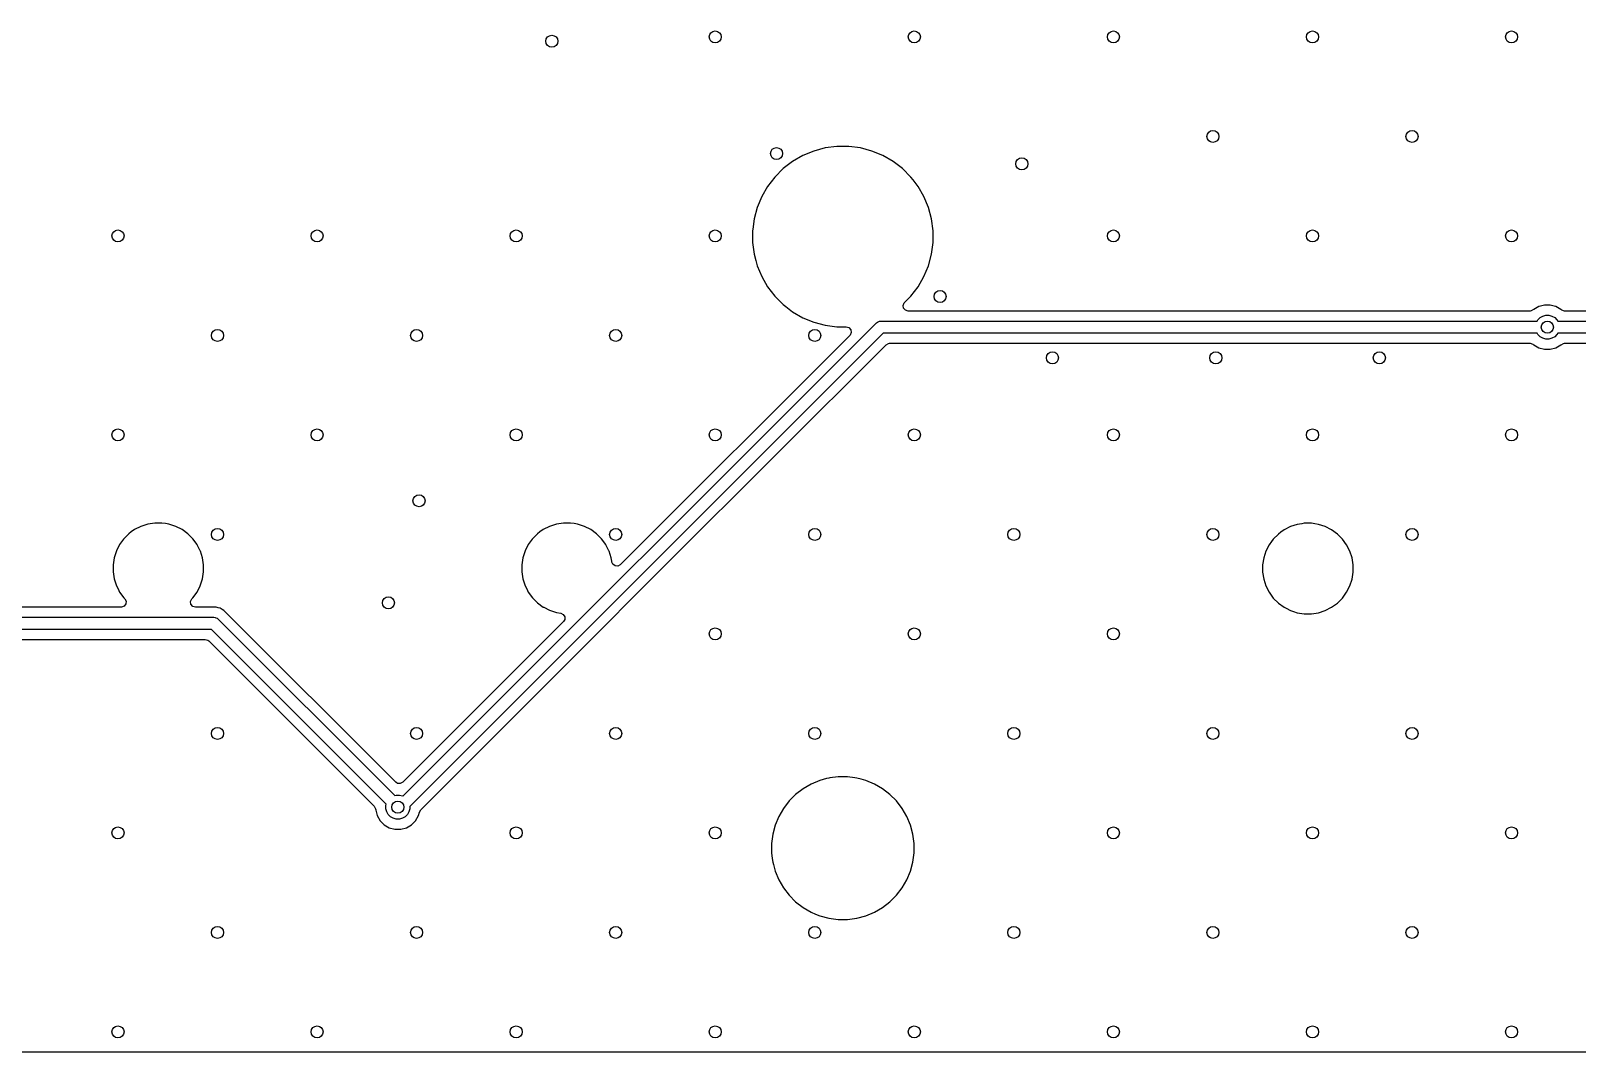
# Model space of a CAD drawing. Extents: x 117 to 217, y -143 to -43.
# Drawn here: x 145.04 to 183.48, y -143 to -117.6 of the extents above; entities that cross this region are included whole.
import ezdxf

# ---------------------------------------------------------------- set-up
doc = ezdxf.new("R2010")
doc.units = 0
doc.layers.add('BLACK', color=7, linetype='CONTINUOUS')

msp = doc.modelspace()

# ---------------------------------------------------------------- linework, layer by layer
at = {"layer": 'BLACK', "linetype": 'CONTINUOUS'}
for p, q in [((164.227689, -120.698742), (163.97291, -120.84584)), ((164.227705, -120.698734), (164.227689, -120.698742)), ((164.499505, -120.586152), (164.227705, -120.698734)), ((164.783703, -120.510001), (164.499505, -120.586152)), ((165.075383, -120.471601), (164.783703, -120.510001)), ((165.075388, -120.4716), (165.075383, -120.471601)), ((165.075394, -120.4716), (165.075388, -120.4716)), ((165.369606, -120.4716), (165.075394, -120.4716)), ((165.369611, -120.4716), (165.369606, -120.4716)), ((165.369616, -120.471601), (165.369611, -120.4716)), ((165.661296, -120.510001), (165.369616, -120.471601)), ((165.945494, -120.586152), (165.661296, -120.510001)), ((166.217294, -120.698734), (165.945494, -120.586152)), ((166.21731, -120.698742), (166.217294, -120.698734)), ((166.472089, -120.84584), (166.21731, -120.698742)), ((163.739483, -121.024954), (163.531454, -121.232983)), ((163.73949, -121.024948), (163.739483, -121.024954)), ((163.972894, -120.845851), (163.73949, -121.024948)), ((163.97291, -120.84584), (163.972894, -120.845851)), ((166.472092, -120.845842), (166.472089, -120.84584)), ((166.472097, -120.845845), (166.472092, -120.845842)), ((166.472103, -120.845849), (166.472097, -120.845845)), ((166.472105, -120.845851), (166.472103, -120.845849)), ((166.705509, -121.024948), (166.472105, -120.845851)), ((166.705516, -121.024954), (166.705509, -121.024948)), ((166.913545, -121.232983), (166.705516, -121.024954)), ((163.35234, -121.46641), (163.205242, -121.721189)), ((163.352351, -121.466394), (163.35234, -121.46641)), ((163.531448, -121.23299), (163.352351, -121.466394)), ((163.531454, -121.232983), (163.531448, -121.23299)), ((166.913551, -121.23299), (166.913545, -121.232983)), ((166.968272, -121.304304), (166.913551, -121.23299)), ((167.092655, -121.466403), (166.968272, -121.304304)), ((167.092659, -121.46641), (167.092655, -121.466403)), ((167.239757, -121.721189), (167.092659, -121.46641)), ((163.205234, -121.721205), (163.092652, -121.993005)), ((163.205242, -121.721189), (163.205234, -121.721205)), ((167.239765, -121.721205), (167.239757, -121.721189)), ((167.352347, -121.993005), (167.239765, -121.721205)), ((163.092652, -121.993005), (163.016501, -122.277203)), ((167.35235, -121.993013), (167.352347, -121.993005)), ((167.428498, -122.2772), (167.35235, -121.993013)), ((162.982869, -122.532666), (162.9781, -122.568894)), ((162.9781, -122.568894), (162.9781, -122.863106)), ((163.016501, -122.277203), (162.982869, -122.532666)), ((167.4669, -122.568894), (167.428498, -122.2772)), ((167.4669, -122.863106), (167.4669, -122.568894)), ((162.9781, -122.863106), (163.016502, -123.1548)), ((167.428498, -123.1548), (167.4669, -122.863106)), ((163.016502, -123.1548), (163.057875, -123.309207)), ((163.057875, -123.309207), (163.092652, -123.438994)), ((167.35235, -123.438987), (167.428498, -123.1548)), ((163.092652, -123.438994), (163.205234, -123.710794)), ((163.205234, -123.710794), (163.205242, -123.71081)), ((163.205242, -123.71081), (163.35234, -123.965589)), ((167.092655, -123.965597), (167.239761, -123.710803)), ((167.239761, -123.710803), (167.35235, -123.438987)), ((163.35234, -123.965589), (163.352351, -123.965605)), ((163.352351, -123.965605), (163.531448, -124.199009)), ((166.91355, -124.199011), (167.092655, -123.965597)), ((163.531448, -124.199009), (163.531454, -124.199016)), ((163.531454, -124.199016), (163.739483, -124.407045)), ((163.739483, -124.407045), (163.73949, -124.407051)), ((163.73949, -124.407051), (163.801999, -124.455016)), ((163.801999, -124.455016), (163.972903, -124.586155)), ((166.721686, -124.425853), (166.750711, -124.362297)), ((166.73163, -124.495011), (166.721686, -124.425853)), ((166.777385, -124.547815), (166.73163, -124.495011)), ((166.750711, -124.362297), (166.756743, -124.355819)), ((166.756743, -124.355819), (166.913545, -124.199016)), ((166.844424, -124.5675), (166.777385, -124.547815)), ((166.913545, -124.199016), (166.91355, -124.199011)), ((182.397295, -124.531181), (182.335972, -124.564666)), ((182.400982, -124.527493), (182.397295, -124.531181)), ((182.400988, -124.527488), (182.400982, -124.527493)), ((182.526511, -124.455017), (182.400988, -124.527488)), ((182.537993, -124.45194), (182.526511, -124.455017)), ((182.666525, -124.4175), (182.537993, -124.45194)), ((182.811475, -124.4175), (182.666525, -124.4175)), ((182.940006, -124.45194), (182.811475, -124.4175)), ((182.951489, -124.455017), (182.940006, -124.45194)), ((183.077011, -124.527488), (182.951488, -124.455017)), ((182.951488, -124.455017), (182.951489, -124.455017)), ((183.077017, -124.527493), (183.077011, -124.527488)), ((183.080705, -124.531181), (183.077017, -124.527493)), ((183.101347, -124.547815), (183.080705, -124.531181)), ((183.168386, -124.5675), (183.101347, -124.547815)), ((154.286834, -136.63607), (166.060971, -124.861934)), ((163.972903, -124.586155), (163.97291, -124.586159)), ((163.97291, -124.586159), (164.227689, -124.733257)), ((164.227689, -124.733257), (164.227705, -124.733265)), ((164.227705, -124.733265), (164.499505, -124.845847)), ((164.499505, -124.845847), (164.499507, -124.845847)), ((164.499507, -124.845847), (164.499513, -124.84585)), ((164.499513, -124.84585), (164.7837, -124.921998)), ((164.7837, -124.921998), (165.075394, -124.9604)), ((166.060971, -124.861934), (166.083702, -124.843279)), ((166.083702, -124.843279), (166.117917, -124.829107)), ((166.117917, -124.829107), (166.137773, -124.820882)), ((166.137773, -124.820882), (166.167037, -124.818)), ((166.167037, -124.818), (182.482156, -124.818)), ((182.309614, -124.5675), (166.844424, -124.5675)), ((182.335972, -124.564666), (182.309614, -124.5675)), ((182.482156, -124.818), (182.500994, -124.785372)), ((182.500994, -124.785372), (182.556372, -124.729994)), ((182.556372, -124.729994), (182.624195, -124.690836)), ((182.624195, -124.690836), (182.699842, -124.670567)), ((182.699842, -124.670567), (182.778158, -124.670567)), ((182.778158, -124.670567), (182.853805, -124.690836)), ((182.853805, -124.690836), (182.921628, -124.729994)), ((182.921628, -124.729994), (182.977006, -124.785372)), ((182.977006, -124.785372), (182.995844, -124.818)), ((182.995844, -124.818), (204.156868, -124.818)), ((204.001745, -124.5675), (183.168386, -124.5675)), ((166.229169, -125.118), (154.456933, -136.890236)), ((165.396563, -125.172081), (159.689596, -130.879046)), ((165.075394, -124.9604), (165.075401, -124.9604)), ((165.075401, -124.9604), (165.308882, -124.9604)), ((165.308882, -124.9604), (165.375921, -124.980085)), ((165.375921, -124.980085), (165.421676, -125.032889)), ((165.402595, -125.165603), (165.396563, -125.172081)), ((165.43162, -125.102047), (165.402595, -125.165603)), ((165.421676, -125.032889), (165.43162, -125.102047)), ((182.482156, -125.118), (166.229169, -125.118)), ((182.500994, -125.150628), (182.482156, -125.118)), ((182.556372, -125.206006), (182.500994, -125.150628)), ((182.624195, -125.245164), (182.556372, -125.206006)), ((182.699842, -125.265433), (182.624195, -125.245164)), ((182.778158, -125.265433), (182.699842, -125.265433)), ((182.853805, -125.245164), (182.778158, -125.265433)), ((182.921628, -125.206006), (182.853805, -125.245164)), ((182.977006, -125.150628), (182.921628, -125.206006)), ((182.995844, -125.118), (182.977006, -125.150628)), ((204.219, -125.118), (182.995844, -125.118)), ((160.818008, -130.883421), (166.29661, -125.404819)), ((166.29661, -125.404819), (166.357933, -125.371334)), ((166.357933, -125.371334), (166.384291, -125.3685)), ((166.384291, -125.3685), (182.309614, -125.3685)), ((182.309614, -125.3685), (182.376653, -125.388185)), ((182.376653, -125.388185), (182.397295, -125.404819)), ((182.397295, -125.404819), (182.400985, -125.408509)), ((182.400985, -125.408509), (182.400986, -125.40851)), ((182.400986, -125.40851), (182.400988, -125.408511)), ((182.400988, -125.408511), (182.526511, -125.480982)), ((182.526511, -125.480982), (182.526512, -125.480982)), ((182.526512, -125.480982), (182.526515, -125.480984)), ((182.526515, -125.480984), (182.666525, -125.5185)), ((182.666525, -125.5185), (182.666528, -125.5185)), ((182.666528, -125.5185), (182.811472, -125.5185)), ((182.811472, -125.5185), (182.811475, -125.5185)), ((182.811475, -125.5185), (182.951485, -125.480984)), ((182.951485, -125.480984), (183.077015, -125.408509)), ((183.077015, -125.408509), (183.080705, -125.404819)), ((183.080705, -125.404819), (183.142028, -125.371334)), ((183.142028, -125.371334), (183.168386, -125.3685)), ((183.168386, -125.3685), (200.163918, -125.3685)), ((147.772457, -129.922957), (147.614609, -130.003386)), ((147.77246, -129.922956), (147.772457, -129.922957)), ((147.940943, -129.868214), (147.77246, -129.922956)), ((148.057595, -129.849738), (147.940943, -129.868214)), ((148.115921, -129.8405), (148.057595, -129.849738)), ((148.293079, -129.8405), (148.115921, -129.8405)), ((148.380567, -129.854357), (148.293079, -129.8405)), ((148.468056, -129.868214), (148.380567, -129.854357)), ((148.636539, -129.922956), (148.468056, -129.868214)), ((148.636542, -129.922957), (148.636539, -129.922956)), ((148.79439, -130.003386), (148.636542, -129.922957)), ((157.932457, -129.922957), (157.774609, -130.003386)), ((157.93246, -129.922956), (157.932457, -129.922957)), ((158.100943, -129.868214), (157.93246, -129.922956)), ((158.217595, -129.849738), (158.100943, -129.868214)), ((158.275921, -129.8405), (158.217595, -129.849738)), ((158.453079, -129.8405), (158.275921, -129.8405)), ((158.540567, -129.854357), (158.453079, -129.8405)), ((158.628056, -129.868214), (158.540567, -129.854357)), ((158.796539, -129.922956), (158.628056, -129.868214)), ((158.796542, -129.922957), (158.796539, -129.922956)), ((158.95439, -130.003386), (158.796542, -129.922957)), ((176.352507, -129.928957), (176.194659, -130.009386)), ((176.35251, -129.928956), (176.352507, -129.928957)), ((176.520993, -129.874214), (176.35251, -129.928956)), ((176.637645, -129.855738), (176.520993, -129.874214)), ((176.695971, -129.8465), (176.637645, -129.855738)), ((176.873129, -129.8465), (176.695971, -129.8465)), ((176.960617, -129.860357), (176.873129, -129.8465)), ((177.048106, -129.874214), (176.960617, -129.860357)), ((177.216589, -129.928956), (177.048106, -129.874214)), ((177.216592, -129.928957), (177.216589, -129.928956)), ((177.37444, -130.009386), (177.216592, -129.928957)), ((147.341658, -130.238786), (147.241886, -130.376109)), ((147.346017, -130.232786), (147.341658, -130.238786)), ((147.346019, -130.232784), (147.346017, -130.232786)), ((147.471283, -130.107519), (147.346019, -130.232783)), ((147.346019, -130.232783), (147.346019, -130.232784)), ((147.471284, -130.107519), (147.471283, -130.107519)), ((147.471286, -130.107517), (147.471284, -130.107519)), ((147.532838, -130.062796), (147.471286, -130.107517)), ((147.614609, -130.003386), (147.532838, -130.062796)), ((148.937714, -130.107517), (148.79439, -130.003386)), ((149.062983, -130.232786), (148.937714, -130.107517)), ((149.167114, -130.37611), (149.062983, -130.232786)), ((157.501658, -130.238786), (157.401886, -130.376109)), ((157.506017, -130.232786), (157.501658, -130.238786)), ((157.506019, -130.232784), (157.506017, -130.232786)), ((157.631283, -130.107519), (157.506019, -130.232783)), ((157.506019, -130.232783), (157.506019, -130.232784)), ((157.631284, -130.107519), (157.631283, -130.107519)), ((157.631286, -130.107517), (157.631284, -130.107519)), ((157.692838, -130.062796), (157.631286, -130.107517)), ((157.774609, -130.003386), (157.692838, -130.062796)), ((159.097714, -130.107517), (158.95439, -130.003386)), ((159.222983, -130.232786), (159.097714, -130.107517)), ((159.327114, -130.37611), (159.222983, -130.232786)), ((175.881346, -130.300338), (175.821936, -130.382109)), ((175.926067, -130.238786), (175.881346, -130.300338)), ((175.926069, -130.238784), (175.926067, -130.238786)), ((176.051333, -130.113519), (175.926069, -130.238783)), ((175.926069, -130.238783), (175.926069, -130.238784)), ((176.051334, -130.113519), (176.051333, -130.113519)), ((176.051336, -130.113517), (176.051334, -130.113519)), ((176.112888, -130.068796), (176.051336, -130.113517)), ((176.194659, -130.009386), (176.112888, -130.068796)), ((177.517764, -130.113517), (177.37444, -130.009386)), ((177.643033, -130.238786), (177.517764, -130.113517)), ((177.747163, -130.382109), (177.643033, -130.238786)), ((147.161456, -130.53396), (147.106714, -130.702443)), ((147.161457, -130.533957), (147.161456, -130.53396)), ((147.241886, -130.376109), (147.161457, -130.533957)), ((149.170171, -130.38211), (149.167114, -130.37611)), ((149.247542, -130.533957), (149.170171, -130.38211)), ((149.247543, -130.53396), (149.247542, -130.533957)), ((149.249492, -130.53996), (149.247543, -130.53396)), ((149.302286, -130.702445), (149.249492, -130.53996)), ((157.321456, -130.53396), (157.266714, -130.702443)), ((157.321457, -130.533957), (157.321456, -130.53396)), ((157.401886, -130.376109), (157.321457, -130.533957)), ((159.330171, -130.38211), (159.327114, -130.37611)), ((159.407542, -130.533957), (159.330171, -130.38211)), ((159.407543, -130.53396), (159.407542, -130.533957)), ((159.409492, -130.53996), (159.407543, -130.53396)), ((159.462286, -130.702445), (159.409492, -130.53996)), ((175.741506, -130.53996), (175.686764, -130.708443)), ((175.741507, -130.539957), (175.741506, -130.53996)), ((175.821936, -130.382109), (175.741507, -130.539957)), ((177.827592, -130.539957), (177.747163, -130.382109)), ((177.827592, -130.539958), (177.827592, -130.539957)), ((177.882336, -130.708445), (177.827592, -130.539958)), ((147.106714, -130.702443), (147.079, -130.877421)), ((147.079, -130.877421), (147.079, -131.054578)), ((147.079, -131.054578), (147.106714, -131.229556)), ((149.33, -130.877421), (149.302286, -130.702445)), ((149.302286, -131.229555), (149.33, -131.054579)), ((149.33, -131.054579), (149.33, -130.877421)), ((157.266714, -130.702443), (157.239, -130.877421)), ((157.239, -130.877421), (157.239, -131.054578)), ((157.239, -131.054578), (157.266714, -131.229556)), ((158.498529, -133.2029), (160.818008, -130.883421)), ((159.476468, -130.791985), (159.462286, -130.702445)), ((159.479442, -130.810763), (159.476468, -130.791985)), ((159.502648, -130.865675), (159.479442, -130.810763)), ((159.558581, -130.907547), (159.502648, -130.865675)), ((159.628273, -130.912531), (159.558581, -130.907547)), ((159.689596, -130.879046), (159.628273, -130.912531)), ((175.686764, -130.708443), (175.65905, -130.883421)), ((175.65905, -130.883421), (175.65905, -131.060578)), ((175.65905, -131.060578), (175.686764, -131.235556)), ((177.91005, -130.883421), (177.882336, -130.708445)), ((177.882336, -131.235555), (177.91005, -131.060579)), ((177.91005, -131.060579), (177.91005, -130.883421)), ((147.106714, -131.229556), (147.161456, -131.398039)), ((147.161456, -131.398039), (147.161457, -131.398042)), ((147.161457, -131.398042), (147.203142, -131.479851)), ((149.167114, -131.55589), (149.247542, -131.398042)), ((149.247542, -131.398042), (149.302286, -131.229555)), ((157.266714, -131.229556), (157.321456, -131.398039)), ((157.321456, -131.398039), (157.321457, -131.398042)), ((157.321457, -131.398042), (157.363142, -131.479851)), ((175.686764, -131.235556), (175.741506, -131.404039)), ((175.741506, -131.404039), (175.741507, -131.404042)), ((175.741507, -131.404042), (175.818879, -131.55589)), ((177.747164, -131.56189), (177.827592, -131.404042)), ((177.827592, -131.404042), (177.882336, -131.235555)), ((147.203142, -131.479851), (147.241886, -131.55589)), ((147.241886, -131.55589), (147.346017, -131.699214)), ((147.346017, -131.699214), (147.346019, -131.699216)), ((147.346019, -131.699216), (147.368622, -131.721819)), ((147.397123, -131.852834), (147.355251, -131.908767)), ((147.368622, -131.721819), (147.402107, -131.783142)), ((147.402107, -131.783142), (147.397123, -131.852834)), ((149.005321, -131.791853), (149.034346, -131.728297)), ((149.015265, -131.861011), (149.005321, -131.791853)), ((149.034346, -131.728297), (149.040378, -131.721819)), ((149.040378, -131.721819), (149.046404, -131.715793)), ((149.046404, -131.715793), (149.062983, -131.699214)), ((149.062983, -131.699214), (149.167114, -131.55589)), ((157.363142, -131.479851), (157.401886, -131.55589)), ((157.401886, -131.55589), (157.506017, -131.699214)), ((157.506017, -131.699214), (157.631286, -131.824483)), ((157.631286, -131.824483), (157.77461, -131.928614)), ((175.818879, -131.55589), (175.821936, -131.56189)), ((175.821936, -131.56189), (175.926067, -131.705214)), ((175.926067, -131.705214), (176.051336, -131.830483)), ((176.051336, -131.830483), (176.19466, -131.934614)), ((177.37444, -131.934614), (177.517764, -131.830483)), ((177.517764, -131.830483), (177.643033, -131.705214)), ((177.643033, -131.705214), (177.747164, -131.56189)), ((133.001132, -132.184), (149.5875, -132.184)), ((147.280941, -131.9335), (133.307672, -131.9335)), ((147.289787, -131.933184), (147.280941, -131.9335)), ((147.355251, -131.908767), (147.289787, -131.933184)), ((149.06102, -131.913815), (149.015265, -131.861011)), ((149.128059, -131.9335), (149.06102, -131.913815)), ((149.640226, -131.9335), (149.128059, -131.9335)), ((149.5875, -132.184), (149.616764, -132.186882)), ((149.616764, -132.186882), (149.635891, -132.194805)), ((149.635891, -132.194805), (149.670835, -132.209279)), ((149.640227, -131.9335), (149.640226, -131.9335)), ((149.691157, -131.947146), (149.640227, -131.9335)), ((149.670835, -132.209279), (149.693566, -132.227934)), ((149.742089, -131.960793), (149.691157, -131.947146)), ((149.693566, -132.227934), (154.083949, -136.618317)), ((149.78775, -131.987156), (149.742089, -131.960793)), ((149.833413, -132.01352), (149.78775, -131.987156)), ((149.833415, -132.013522), (149.833413, -132.01352)), ((154.106587, -136.286694), (149.833415, -132.013522)), ((157.77461, -131.928614), (157.786384, -131.934613)), ((157.786384, -131.934613), (157.932457, -132.009042)), ((157.932457, -132.009042), (157.93246, -132.009043)), ((157.93246, -132.009043), (157.950924, -132.015042)), ((157.950924, -132.015042), (158.100945, -132.063786)), ((158.100945, -132.063786), (158.209265, -132.080942)), ((158.209265, -132.080942), (158.272398, -132.110871)), ((158.272398, -132.110871), (158.30933, -132.170182)), ((158.30933, -132.170182), (158.308332, -132.240045)), ((176.19466, -131.934614), (176.246039, -131.960793)), ((176.246039, -131.960793), (176.352507, -132.015042)), ((176.352507, -132.015042), (176.35251, -132.015043)), ((176.35251, -132.015043), (176.423696, -132.038172)), ((176.423696, -132.038172), (176.520995, -132.069786)), ((176.520995, -132.069786), (176.695971, -132.0975)), ((176.695971, -132.0975), (176.695972, -132.0975)), ((176.695972, -132.0975), (176.873128, -132.0975)), ((176.873128, -132.0975), (176.873129, -132.0975)), ((176.873129, -132.0975), (177.048105, -132.069786)), ((177.048105, -132.069786), (177.216592, -132.015042)), ((177.216592, -132.015042), (177.37444, -131.934614)), ((149.525368, -132.484), (132.939, -132.484)), ((153.871817, -136.830449), (149.525368, -132.484)), ((158.277547, -132.291096), (154.281949, -136.286694)), ((158.308332, -132.240045), (158.277547, -132.291096)), ((132.991727, -132.7345), (149.370245, -132.7345)), ((149.370245, -132.7345), (149.437284, -132.754185)), ((149.437284, -132.754185), (149.457926, -132.770819)), ((149.457926, -132.770819), (153.572681, -136.885574)), ((154.72875, -136.972678), (158.498529, -133.2029)), ((154.150934, -136.315195), (154.106587, -136.286694)), ((154.220626, -136.320179), (154.150934, -136.315195)), ((154.281949, -136.286694), (154.220626, -136.320179)), ((164.234517, -136.447398), (164.049982, -136.588996)), ((164.234533, -136.447387), (164.234517, -136.447398)), ((164.435967, -136.331088), (164.234533, -136.447387)), ((164.435978, -136.331083), (164.435967, -136.331088)), ((164.650879, -136.242068), (164.435978, -136.331083)), ((164.819398, -136.196914), (164.650879, -136.242068)), ((164.87557, -136.181863), (164.819398, -136.196914)), ((164.901194, -136.178489), (164.87557, -136.181863)), ((165.106185, -136.1515), (164.901194, -136.178489)), ((165.106193, -136.1515), (165.106185, -136.1515)), ((165.338807, -136.1515), (165.106193, -136.1515)), ((165.338814, -136.1515), (165.338807, -136.1515)), ((165.51818, -136.175115), (165.338814, -136.1515)), ((165.56943, -136.181863), (165.51818, -136.175115)), ((165.681774, -136.211965), (165.56943, -136.181863)), ((165.79412, -136.242068), (165.681774, -136.211965)), ((166.009021, -136.331083), (165.79412, -136.242068)), ((166.009032, -136.331088), (166.009021, -136.331083)), ((166.210466, -136.447387), (166.009032, -136.331088)), ((166.210469, -136.447389), (166.210466, -136.447387)), ((166.210474, -136.447392), (166.210469, -136.447389)), ((166.21048, -136.447396), (166.210474, -136.447392)), ((166.210482, -136.447398), (166.21048, -136.447396)), ((166.395017, -136.588996), (166.210482, -136.447398)), ((153.862067, -136.866842), (153.871817, -136.830449)), ((154.083949, -136.618317), (154.120342, -136.608567)), ((154.120342, -136.608567), (154.198658, -136.608567)), ((154.198658, -136.608567), (154.274305, -136.628836)), ((154.274305, -136.628836), (154.286834, -136.63607)), ((163.885496, -136.753482), (163.743898, -136.938017)), ((163.885502, -136.753475), (163.885496, -136.753482)), ((164.049975, -136.589002), (163.885502, -136.753475)), ((164.049982, -136.588996), (164.049975, -136.589002)), ((166.395024, -136.589002), (166.395017, -136.588996)), ((166.559497, -136.753475), (166.395024, -136.589002)), ((166.559502, -136.753481), (166.559497, -136.753475)), ((166.701108, -136.938026), (166.559502, -136.753481)), ((153.572681, -136.885574), (153.606166, -136.946897)), ((153.606166, -136.946897), (153.609, -136.973255)), ((153.609, -136.973255), (153.609, -136.978475)), ((153.609, -136.978475), (153.646516, -137.118485)), ((153.646516, -137.118485), (153.646517, -137.118488)), ((153.646517, -137.118488), (153.718988, -137.244011)), ((153.862067, -136.945158), (153.862067, -136.866842)), ((153.882336, -137.020805), (153.862067, -136.945158)), ((153.921494, -137.088628), (153.882336, -137.020805)), ((153.976872, -137.144006), (153.921494, -137.088628)), ((154.044695, -137.183164), (153.976872, -137.144006)), ((154.120342, -137.203433), (154.044695, -137.183164)), ((154.198658, -137.203433), (154.120342, -137.203433)), ((154.274305, -137.183164), (154.198658, -137.203433)), ((154.342128, -137.144006), (154.274305, -137.183164)), ((154.397506, -137.088628), (154.342128, -137.144006)), ((154.436664, -137.020805), (154.397506, -137.088628)), ((154.456933, -136.945158), (154.436664, -137.020805)), ((154.456933, -136.890236), (154.456933, -136.945158)), ((154.600009, -137.244015), (154.672484, -137.118485)), ((154.672484, -137.118485), (154.696659, -137.028261)), ((154.696659, -137.028261), (154.72875, -136.972678)), ((163.627583, -137.139478), (163.538568, -137.354379)), ((163.627588, -137.139467), (163.627583, -137.139478)), ((163.743887, -136.938033), (163.627588, -137.139467)), ((163.743898, -136.938017), (163.743887, -136.938033)), ((166.701112, -136.938033), (166.701108, -136.938026)), ((166.817411, -137.139467), (166.701112, -136.938033)), ((166.817413, -137.139472), (166.817411, -137.139467)), ((166.817415, -137.139475), (166.817413, -137.139472)), ((166.906432, -137.354382), (166.817415, -137.139475)), ((153.718988, -137.244011), (153.71899, -137.244013)), ((153.71899, -137.244013), (153.718991, -137.244015)), ((153.718991, -137.244015), (153.821485, -137.346509)), ((153.821485, -137.346509), (153.821486, -137.34651)), ((153.821486, -137.34651), (153.821488, -137.346511)), ((153.821488, -137.346511), (153.947011, -137.418982)), ((153.947011, -137.418982), (153.947012, -137.418982)), ((153.947012, -137.418982), (153.947015, -137.418984)), ((153.947015, -137.418984), (154.087025, -137.4565)), ((154.087025, -137.4565), (154.087028, -137.4565)), ((154.087028, -137.4565), (154.231972, -137.4565)), ((154.231972, -137.4565), (154.231975, -137.4565)), ((154.231975, -137.4565), (154.371985, -137.418984)), ((154.371985, -137.418984), (154.497515, -137.346509)), ((154.497515, -137.346509), (154.600009, -137.244015)), ((163.478363, -137.579071), (163.448, -137.809685)), ((163.538568, -137.354379), (163.478363, -137.579071)), ((166.966637, -137.57907), (166.906432, -137.354382)), ((166.997, -137.809693), (166.966637, -137.57907)), ((163.448, -137.809685), (163.448, -138.042314)), ((166.997, -138.042307), (166.997, -137.809693)), ((163.448, -138.042314), (163.466281, -138.181161)), ((163.466281, -138.181161), (163.478363, -138.27293)), ((163.478363, -138.27293), (163.495471, -138.336777)), ((163.495471, -138.336777), (163.538568, -138.49762)), ((166.906432, -138.497618), (166.966637, -138.27293)), ((166.966637, -138.27293), (166.997, -138.042307)), ((163.538568, -138.49762), (163.627583, -138.712521)), ((163.627583, -138.712521), (163.627588, -138.712532)), ((163.627588, -138.712532), (163.743887, -138.913966)), ((166.701108, -138.913974), (166.817415, -138.712525)), ((166.817415, -138.712525), (166.906432, -138.497618)), ((163.743887, -138.913966), (163.743898, -138.913982)), ((163.743898, -138.913982), (163.885496, -139.098517)), ((163.885496, -139.098517), (163.885502, -139.098524)), ((163.885502, -139.098524), (164.049975, -139.262997)), ((166.395019, -139.263002), (166.559502, -139.098519)), ((166.559502, -139.098519), (166.701108, -138.913974)), ((164.049975, -139.262997), (164.049981, -139.263002)), ((164.049981, -139.263002), (164.234526, -139.404608)), ((164.234526, -139.404608), (164.234533, -139.404612)), ((164.234533, -139.404612), (164.435967, -139.520911)), ((164.435967, -139.520911), (164.435972, -139.520913)), ((164.435972, -139.520913), (164.435975, -139.520915)), ((164.435975, -139.520915), (164.543428, -139.565423)), ((165.794118, -139.609932), (166.009025, -139.520915)), ((166.009025, -139.520915), (166.210474, -139.404608)), ((166.210474, -139.404608), (166.395019, -139.263002)), ((164.543428, -139.565423), (164.650879, -139.609931)), ((164.650879, -139.609931), (164.65088, -139.609931)), ((164.65088, -139.609931), (164.650882, -139.609932)), ((164.650882, -139.609932), (164.87557, -139.670137)), ((164.87557, -139.670137), (165.106193, -139.7005)), ((165.106193, -139.7005), (165.1062, -139.7005)), ((165.1062, -139.7005), (165.3388, -139.7005)), ((165.3388, -139.7005), (165.338807, -139.7005)), ((165.338807, -139.7005), (165.56943, -139.670137)), ((165.56943, -139.670137), (165.794118, -139.609932)), ((213.996753, -142.9995), (120.003246, -142.9995))]:
    msp.add_line(p, q, dxfattribs=at)
at = {"layer": 'BLACK'}
for centre in [(162.050254, -117.74873), (167, -117.74873), (171.949746, -117.74873), (176.899492, -117.74873), (181.849238, -117.74873), (157.988, -117.856), (174.424619, -120.223603), (179.374365, -120.223603), (163.576, -120.65), (169.672, -120.904), (147.201016, -122.698476), (152.150762, -122.698476), (157.100508, -122.698476), (162.050254, -122.698476), (171.949746, -122.698476), (176.899492, -122.698476), (181.849238, -122.698476), (167.64, -124.206), (182.739, -124.968), (149.675889, -125.173349), (154.625635, -125.173349), (159.575381, -125.173349), (164.525127, -125.173349), (170.434, -125.73), (174.498, -125.73), (178.562, -125.73), (147.201016, -127.648222), (152.150762, -127.648222), (157.100508, -127.648222), (162.050254, -127.648222), (167, -127.648222), (171.949746, -127.648222), (176.899492, -127.648222), (181.849238, -127.648222), (154.686, -129.286), (149.675889, -130.123095), (159.575381, -130.123095), (164.525127, -130.123095), (169.474873, -130.123095), (174.424619, -130.123095), (179.374365, -130.123095), (153.924, -131.826), (162.050254, -132.597968), (167, -132.597968), (171.949746, -132.597968), (149.675889, -135.072841), (154.625635, -135.072841), (159.575381, -135.072841), (164.525127, -135.072841), (169.474873, -135.072841), (174.424619, -135.072841), (179.374365, -135.072841), (154.1595, -136.906), (147.201016, -137.547714), (157.100508, -137.547714), (162.050254, -137.547714), (171.949746, -137.547714), (176.899492, -137.547714), (181.849238, -137.547714), (149.675889, -140.022587), (154.625635, -140.022587), (159.575381, -140.022587), (164.525127, -140.022587), (169.474873, -140.022587), (174.424619, -140.022587), (179.374365, -140.022587), (147.201016, -142.49746), (152.150762, -142.49746), (157.100508, -142.49746), (162.050254, -142.49746), (167, -142.49746), (171.949746, -142.49746), (176.899492, -142.49746), (181.849238, -142.49746)]:
    msp.add_circle(centre, 0.15, dxfattribs=at)

doc.saveas('drawing.dxf')
